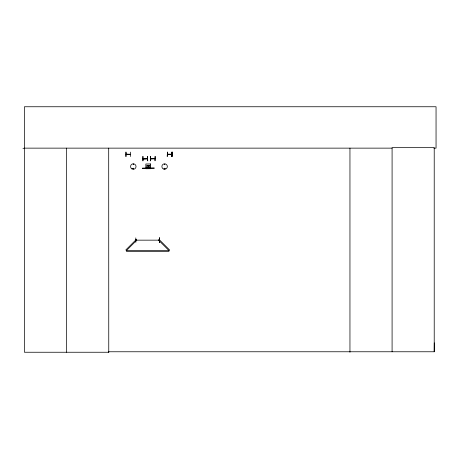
<?xml version="1.0" encoding="UTF-8"?>
<svg xmlns="http://www.w3.org/2000/svg" width="459" height="459" viewBox="0 0 459 459"><rect width="100%" height="100%" fill="white"/><g stroke="black" fill="none" stroke-linecap="round" stroke-linejoin="round"><path stroke-width="0.69" d="M433.904 148.137L436.05 148.137L436.05 106.752L24.43 106.752L24.43 352.248L108.76 352.248L108.703 351.766L434.22 351.766L434.283 342.89M132.892 168.476C133.741 170.14 133.718 167.042 132.921 168.688M164.907 168.665C164.379 167.592 164.253 169.411 164.844 168.717M164.999 168.688C164.184 167.047 164.213 170.128 164.999 168.482M164.827 164.379L164.385 164.196L164.827 164.316M164.391 168.453L164.431 168.774M143.076 158.556L143.598 158.785L143.093 158.734M146.978 158.533C150.363 158.653 135.221 158.837 147.459 158.791M150.632 158.556L155.022 158.527L150.724 158.757M154.534 158.533L154.517 158.751M135.841 240.011L136.329 240.011L135.858 240.189M158.843 240.011L159.33 240.011M167.472 154.23L171.844 154.207M133.076 168.453C134.269 168.046 132.731 169.532 133.167 168.361M147.069 158.51L147.465 158.682L143.122 158.711M151.063 158.722L151.137 158.831M155.022 158.682L150.695 158.791M135.933 239.988L136.329 240.16M159.33 240.16L135.887 240.166L136.283 240.16M167.518 154.23L171.861 154.385M145.813 168.252L148.372 168.224M148.412 168.103L148.532 168.224M133.242 164.029L133.42 164.465L133.19 164.07M143.168 158.533L147.408 158.516M147.373 158.705L143.139 158.791M159.239 240.212L158.889 240.166M130.276 154.425L125.995 154.207L130.367 154.23M144.04 158.848L146.559 158.82M147.85 165.55L148.825 165.538M147.563 167.988L149.267 167.971M142.353 168.166L154.235 168.04M142.353 168.287L154.235 168.16M147.563 168.292L149.267 168.275M150.374 156.439L150.426 160.828M142.847 160.828L142.841 156.439M147.723 160.799L147.482 156.41L147.7 160.799M135.858 242.283L135.801 237.894M22.95 148.309L24.43 148.303M24.43 148.137L392.089 148.137M125.978 152.113L125.978 156.502M130.367 152.113L130.431 156.502M167.472 152.113L167.248 156.502L167.409 152.113M126.954 154.367L129.472 154.367M168.442 154.367L170.96 154.367M148.825 165.297L148.836 166.21L147.861 166.221L147.85 165.303M159.348 237.894L159.405 242.277M155.228 156.41L155.033 160.799L155.039 156.41M150.558 156.439L150.586 160.828M143.001 156.439L143.03 160.828M434.22 351.766L434.22 147.66L392.089 147.66L392.089 351.766M349.953 148.137L349.953 352.248M172.085 152.113L172.085 156.502M171.918 152.113L171.918 156.502M125.973 152.113L125.921 156.502M108.697 148.137L108.76 352.248M66.566 148.137L66.566 352.248M136.18 239.587L125.841 249.925L126.443 250.528L168.958 250.528L168.958 251.383L126.443 251.383L126.443 250.528L136.788 240.189L136.18 239.587M159.221 239.609L158.619 240.212L168.958 250.557L169.56 249.948L159.221 239.609M150.592 163.943L145.842 163.995L145.893 168.746L150.644 168.694L150.592 163.943M149.829 165.286L146.846 165.315L146.869 167.512L149.852 167.478L149.829 165.286M148.836 166.634L147.867 166.646L147.873 167.317L148.848 167.305L148.836 166.634M154.976 158.682L150.678 158.751L155.01 158.745M159.56 237.894L159.342 242.277L159.56 237.894M172.102 152.113L171.867 156.502L172.102 152.113M163.249 168.906A2.737 2.737 0 0 0 167.351 166.537A2.737 2.737 0 0 0 163.249 164.167A2.737 2.737 0 0 0 163.249 168.906M131.934 168.906A2.737 2.737 0 0 0 136.036 166.537A2.737 2.737 0 0 0 131.934 164.167A2.737 2.737 0 0 0 131.934 168.906"/></g></svg>
